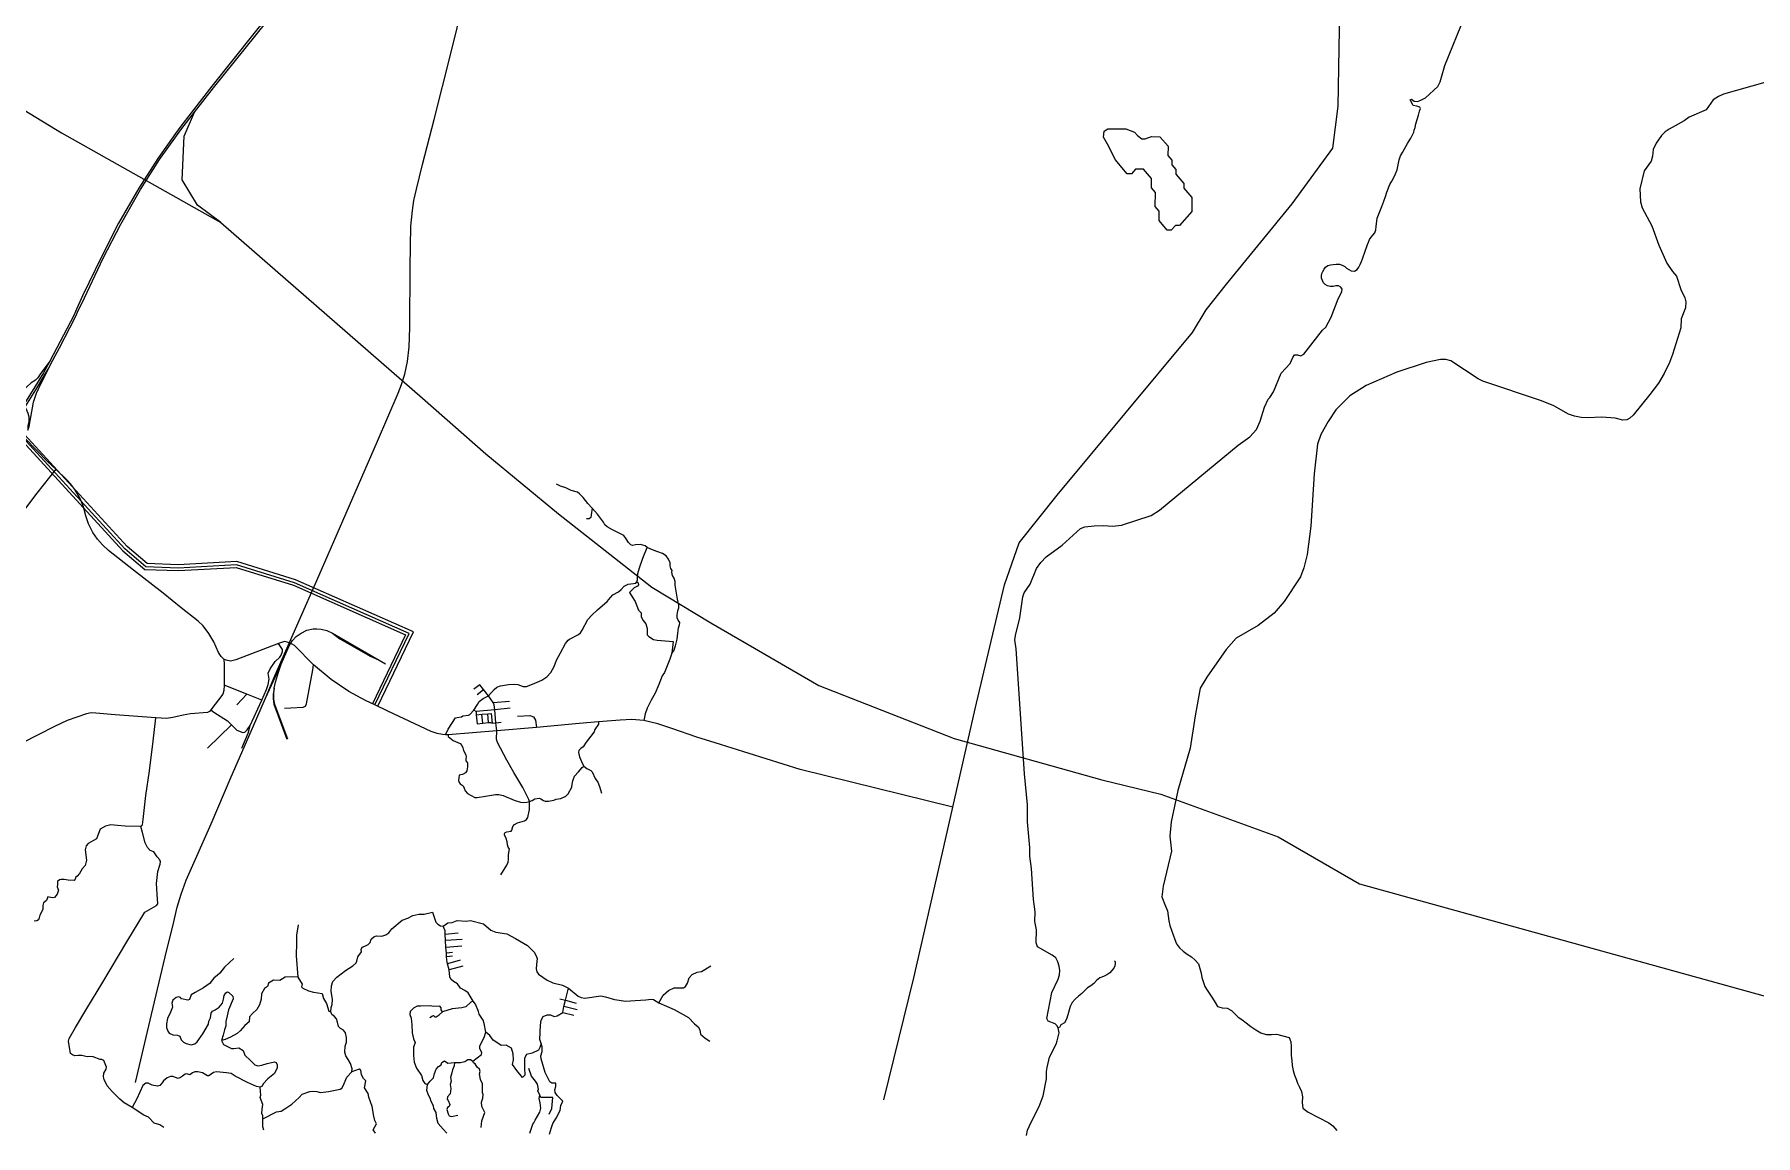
# Model space of a CAD drawing. Header units: millimetres. Extents: x 170 to 95391, y -643 to 69125.
# Drawn here: x 32269 to 43621, y -396 to 6869 of the extents above; entities that cross this region are included whole.
import ezdxf

# ---------------------------------------------------------------- set-up
doc = ezdxf.new("R2010")
doc.units = ezdxf.units.MM
for name, color, linetype in [('railways', 4, 'Continuous'), ('roads_1', 1, 'Continuous'), ('roads_2', 2, 'Continuous'), ('roads_3', 3, 'Continuous'), ('water', 7, 'Continuous')]:
    doc.layers.add(name, color=color, linetype=linetype)

msp = doc.modelspace()

# ---------------------------------------------------------------- linework, layer by layer
at = {"layer": 'railways'}
for points in [[(32935.65, -46.31), (33032.73, 364.99), (33139.75, 820.05), (33181.39, 985.92), (33211.63, 1111.5), (33237.48, 1196.12), (33270.93, 1290.48), (33434.16, 1660.15), (33567.3, 1972.36), (33714.68, 2308.7), (33792.99, 2489.23), (33854.48, 2638.18), (33999.26, 2967.02), (34146.61, 3301.63), (34325.17, 3711), (34532.88, 4185.9), (34668.01, 4502.16), (34690.07, 4559.11), (34711.23, 4628.19), (34730.04, 4710.57), (34741.97, 4808.03), (34744.69, 4936.17), (34748.49, 5336.23), (34752.53, 5603.51), (34762.02, 5707.34), (34771.15, 5773.07), (34788.88, 5849.12), (34828.96, 6012.12), (34905.1, 6308.34), (35013.25, 6733.78), (35102.45, 7090.12)], [(33792.99, 2489.23), (33896.37, 2714.14), (33949.59, 2836.07), (33971.07, 2871.26), (33995.02, 2897.32), (34027.72, 2920.08), (34064.99, 2938.06), (34107.87, 2948.03), (34132.1, 2948.19), (34159.4, 2946.51), (34197.45, 2936.4), (34234.39, 2919.51), (34542.47, 2741.69)], [(34234.39, 2919.51), (34284.54, 2881.73), (34483.95, 2766.36), (34542.47, 2741.69), (34584, 2717.84)], [(33939.58, 2220.2), (33854.17, 2448.92), (33848.55, 2483.54), (33848.01, 2508.3), (33851.55, 2555.45), (33859.15, 2594.86), (33879.9, 2662.5), (33896.37, 2714.14)], [(33851.55, 2555.45), (33844.98, 2515.51), (33844.2, 2486.41), (33849.01, 2451.49), (33934.93, 2218.71)]]:
    msp.add_lwpolyline(points, dxfattribs=at)
at = {"layer": 'roads_1'}
for points in [[(36664.65, 10872.14), (36567.36, 10601.42), (36452.65, 10287.82), (36355.32, 10069.91), (36236.37, 9853.73), (36135.94, 9690.65), (35986.71, 9487.56), (35873.97, 9349.82), (35741.64, 9211.49), (35561.61, 9036.91), (35272.61, 8764.4), (35094.67, 8577.96), (34918.44, 8375.27), (34555.81, 7929), (34266.39, 7564.2), (33942.06, 7158.73), (33716.08, 6874.64), (33438.78, 6527.84), (33235.81, 6264.74)], [(33240.72, 6247.59), (33325.27, 6355.93), (33450.34, 6516.22), (33730.97, 6867.19), (33959.86, 7154.22), (34281.81, 7558.93), (34567.51, 7915.4), (34929.86, 8365.26), (35104.85, 8564.54), (35281.87, 8749.37), (35574.41, 9027.57), (35752.2, 9199.65), (35886.11, 9342.4), (36003.27, 9481.17), (36138.3, 9667.57), (36250.94, 9844.92), (36364.97, 10054.96), (36466.15, 10277.78), (36581.74, 10597.71), (36679.54, 10866.86)], [(31571.58, 6754.68), (32448.51, 6221.13), (33498.09, 5628.53), (34828.93, 4469.3), (35246.4, 4102.28), (35725.06, 3705.98), (36341.07, 3222.26), (36730.58, 2986.82), (37441.75, 2574.04), (38335.81, 2223.22), (39310.24, 1951.74), (39699.08, 1857.95), (40471.81, 1576.09), (41009.68, 1265.58), (44772.06, 223.25), (45190.69, 30.9), (45845.79, -339.9)], [(33235.81, 6264.74), (33198.84, 6215.91)], [(33206.58, 6199.59), (33240.72, 6247.59)], [(33498.09, 5628.53), (33344.6, 5742.86), (33243.15, 5909.96), (33255.84, 6199.11), (33325.27, 6355.93)], [(33198.84, 6215.91), (33083.46, 6049.97), (32958.75, 5854.67), (32824.6, 5623.7), (32711.68, 5402.78), (32586.02, 5145.06), (32540.29, 5040.47)], [(32554.04, 5036.67), (32599.12, 5131.19), (32723.42, 5392.41), (32838.46, 5617.42), (32969.44, 5846.19), (33094.91, 6043.14), (33206.58, 6199.59)], [(32528.22, 5015.33), (32370.69, 4713.54), (32328.4, 4637.74), (32215.61, 4452.39), (32204.11, 4435.24)], [(32212.67, 4418.75), (32278.47, 4523.85), (32332.56, 4617.6), (32358.94, 4661.5), (32391.36, 4720.89), (32435.39, 4801.53), (32503.66, 4933.78), (32542.05, 5011.19)], [(32540.29, 5040.47), (32528.22, 5015.33)], [(32542.05, 5011.19), (32554.04, 5036.67)], [(32370.69, 4713.54), (32308.1, 4627.01), (32290.92, 4604.63), (32275.53, 4589.18), (32248.02, 4569.87), (32219.32, 4545.27), (32203.06, 4528.85), (32190.99, 4500.44), (32186.42, 4474.27), (32188.48, 4449.7), (32215, 4396.36), (32226.81, 4369.7), (32233.21, 4347.42), (32232.04, 4315.91), (32226.9, 4289.75), (32226.89, 4259.23)], [(32226.89, 4259.23), (32234.01, 4282.38), (32263.75, 4442.99), (32282.75, 4503.19), (32315.9, 4571.87), (32391.36, 4720.89)]]:
    msp.add_lwpolyline(points, dxfattribs=at)
at = {"layer": 'roads_2'}
for points in [[(40891.35, 5171.17), (40893.52, 5188.88), (40885.38, 5202.59), (40869.98, 5209.82), (40853.27, 5210.52), (40834.9, 5207.25), (40816.16, 5206.42), (40797.56, 5210.24), (40781.98, 5219.69), (40771.52, 5230.87), (40758.63, 5260.91), (40757.33, 5277.32), (40760.54, 5292.7), (40767.48, 5305.61), (40775.97, 5320.49), (40785.22, 5334.26), (40799.43, 5344.22), (40816.57, 5349.72), (40835.04, 5351.88), (40854.64, 5352.71), (40875.97, 5353.4), (40895.23, 5347.8), (40911.28, 5338.01), (40923.77, 5327.93), (40953.86, 5308.93), (40975.66, 5307.74), (40993.13, 5317.78), (41004.89, 5333.08), (41013.71, 5352.17), (41021.56, 5370.61), (41028.83, 5388.39), (41034.57, 5407.62), (41040.79, 5427.19), (41047.98, 5446.41), (41055.73, 5464.51), (41062.03, 5482.3), (41067.75, 5498.43), (41075.02, 5516.54), (41086.2, 5531.18), (41097.47, 5545.6), (41109.51, 5560.68), (41117.28, 5580.67), (41118.23, 5601.17), (41125.46, 5658.07), (41132.96, 5679.73), (41156.98, 5734.93), (41168.71, 5768.3), (41180.71, 5800), (41188.94, 5829.41), (41208.3, 5878.33), (41222.92, 5901.48), (41235.33, 5924.97), (41246.4, 5949.7), (41255.96, 5976.88), (41263.64, 6008.51), (41271.14, 6041.8), (41279.34, 6067.78), (41291.55, 6090.28), (41303.54, 6109.9), (41315.05, 6129.64), (41325.41, 6149.83), (41335.94, 6167.69), (41348.2, 6185.53), (41366.23, 6225.27), (41368.83, 6237.33), (41375.14, 6255.56), (41380.84, 6280.45), (41388.67, 6308.53), (41396.71, 6336.72), (41405, 6362.47), (41410.74, 6381.15), (41405.91, 6389.17), (41387.43, 6394.99), (41362.03, 6401.09), (41342.95, 6437.83), (41351.64, 6442.97), (41369.48, 6429.18), (41392.23, 6427.42), (41412.37, 6435), (41431.37, 6443.92), (41443.15, 6450.91), (41524.98, 6525.55), (41540.32, 6555.67), (41572.11, 6663.78), (41704.61, 6994.33)], [(43681.87, 6553.05), (43408.7, 6474.85), (43376.58, 6459.28), (43341.33, 6437.31), (43294.47, 6372.66), (43183.49, 6322.64), (43149.56, 6298.78), (43051.88, 6244.1), (43023.96, 6225.73), (42999.65, 6202), (42965.98, 6151.98), (42945.35, 6110.38), (42941.59, 6065.52), (42931.14, 6034.03), (42886.49, 5970.36), (42857.49, 5849.91), (42861.16, 5765.09), (42872.92, 5726.09), (42936.33, 5606.06), (42981.98, 5477.98), (43036.1, 5360.69), (43072.68, 5304.29), (43099.79, 5273.46), (43127.47, 5187.33), (43154.36, 5131.12), (43161.62, 5105.13), (43159.26, 5065.58), (43129.8, 4992.36), (43127.09, 4934.3), (43073.77, 4757.99), (43053.51, 4704.08), (43018.12, 4633.13), (42979.9, 4569.4), (42923.91, 4494.08), (42812.62, 4357.62), (42791.61, 4338.08), (42771.82, 4327.28), (42746.44, 4324.95), (42694.87, 4338.6), (42607.2, 4343.13), (42513.02, 4339.19), (42471.45, 4341.66), (42426.95, 4350.7), (42387.11, 4364.68), (42289.98, 4418.29), (42209.1, 4451.92), (41821.66, 4582.25), (41790.78, 4598.15), (41610.54, 4715.34), (41577.49, 4725.61), (41543.58, 4725.47), (41448.77, 4704.36), (41255.39, 4640.03), (41052.99, 4553.83), (40944.77, 4484.64), (40852.59, 4392.47), (40801.46, 4314.9), (40752.76, 4229), (40730.96, 4165.91), (40709.81, 3971.15), (40688.18, 3625.21), (40662.39, 3438.8), (40641.52, 3349.77), (40618.61, 3291.34), (40512.51, 3127.37), (40446.49, 3051.27), (40339.88, 2968.88), (40195.11, 2886.72), (40129.59, 2812.17), (40002.35, 2628.11), (39958.37, 2556.02), (39924.64, 2374.34), (39891.96, 2160.4), (39811.24, 1882.05), (39767.55, 1673.41), (39756.62, 1579.64), (39767.93, 1480.78), (39713.85, 1249.52), (39705.64, 1180.66)], [(39020.68, 314.84), (39012.56, 331.31), (39000.64, 341.29), (38954.86, 358.66), (38945.5, 375.81), (38979.84, 548.51), (39020.73, 637.36), (39029.06, 665.77), (39031.23, 693.9), (39027.37, 722.97), (39019.64, 750.75), (39005.94, 776.37), (38981.99, 794.87), (38884.17, 848.85), (38876.35, 876.96), (38878.08, 961.51), (38866.58, 1017.14), (38868.51, 1081.41), (38857.72, 1162.75), (38845.17, 1367.46), (38835.43, 1448.45), (38835.17, 1504.32), (38819.63, 1675.47), (38818.34, 1787.09), (38799.55, 1992.08), (38744.71, 2816.29), (38736.4, 2874.67), (38739.55, 2904.45), (38768.77, 3021.22), (38788.1, 3159.92), (38797.45, 3184.77), (38837.36, 3241.71), (38877.8, 3345.75), (38906.8, 3385.83), (38941.23, 3421.98), (39047.81, 3499.25), (39168.9, 3609.1), (39196.77, 3619.7), (39258.12, 3626.35), (39321.94, 3628.99), (39380.22, 3624.69), (39438.31, 3631.59), (39634.59, 3695.98), (39689.28, 3729.95), (40209.34, 4158.73), (40284.87, 4214.58), (40329.97, 4261.94), (40353.82, 4318.58), (40381.54, 4409.88), (40406.61, 4462.97), (40418.13, 4473.06), (40441.62, 4510.97), (40491.93, 4635.54), (40552.43, 4697.51), (40568.64, 4738.04), (40580.81, 4755.66), (40598.67, 4755.5), (40620.8, 4748.21), (40641.17, 4760), (40765.07, 4918.71), (40786.56, 4936.92), (40821.65, 5004.1), (40868.08, 5125.71), (40891.35, 5171.17)], [(32409.57, 4000.15), (32355.71, 4051.29), (32210.21, 4200.34), (32134.42, 4273.06), (31965.08, 4445.53), (31954.19, 4456.62), (31822.07, 4590.95)], [(31834.83, 4572.83), (32853.35, 3462.81), (32997.63, 3340.1), (33218.57, 3331.63), (33600, 3352.43), (33978.51, 3235.08), (34717.35, 2909.07), (34498.55, 2453.36)], [(34513.7, 2446.15), (34739.95, 2917.37), (33984.43, 3250.75), (33602.1, 3369.28), (33218.43, 3348.35), (33004.1, 3356.57), (32865.05, 3474.85), (31847.13, 4584.2)], [(34533.51, 2436.73), (34769.5, 2928.23), (33992.17, 3271.23), (33604.85, 3391.31), (33218.25, 3370.22), (33012.57, 3378.11), (32880.35, 3490.57), (31863.21, 4599.06)], [(38326.65, 1772.16), (37319.1, 2019.21), (36759.94, 2194.75), (36637.62, 2233.85), (36473.21, 2290.77), (36380.19, 2320.36), (36287.61, 2342.12), (36209.84, 2348.5), (36132.49, 2345.63), (35990.59, 2334.13), (35861.67, 2323.68), (35579.98, 2296.97), (35317.99, 2274.2), (34997.15, 2247.54), (34980.46, 2248.64), (34959.96, 2250.12), (34924.48, 2256.33), (34886.44, 2269.67), (34600.1, 2405.22), (34513.7, 2446.15), (34451.8, 2475.48), (34342.58, 2534.98), (34225.8, 2613.42), (34109.21, 2710.43), (33983.62, 2836.78), (33964.66, 2848.36), (33935.39, 2859.8), (33919.46, 2864.57), (33878.6, 2850.61), (33598.21, 2743.02), (33562.05, 2735.17), (33534.79, 2740.55), (33518.35, 2747.38), (33500.99, 2764.47), (33482.7, 2791.31), (33452.46, 2862.38), (33419.99, 2917.06), (33381.82, 2967.68), (33349.64, 2997.87), (33237.62, 3087.03), (33119.48, 3182.01), (32922.01, 3335.73), (32757.33, 3465.52), (32717.99, 3501.29), (32684.85, 3538.53), (32654.32, 3583.06), (32625.51, 3640.78), (32609.03, 3693.12), (32593.11, 3752.25), (32569.95, 3808.37), (32535.99, 3867.16), (32509.53, 3902.8), (32483.52, 3931.26), (32409.57, 4000.15), (32285.28, 3842.42), (32033.62, 3513.7)], [(33518.35, 2747.38), (33520.11, 2715.06), (33520.3, 2576.55), (33518.44, 2540.82), (33512.02, 2517.16), (33433.48, 2414.21), (33423.29, 2402.1), (33411.9, 2396.18), (33297.89, 2387.41), (33249.86, 2378.12), (33181.16, 2362.38), (33139.87, 2357.14), (33070.11, 2360.27), (32801.44, 2380.4), (32674.77, 2390.86), (32642.83, 2392.71), (32613.39, 2387.35), (32485.99, 2343.98), (32401.24, 2303.75), (32186.22, 2193.13)], [(39705.64, 1180.66), (39729.77, 1117.82), (39741.98, 1086.9), (39746.29, 1053.17), (39750.14, 1021.66), (39758.7, 990.77), (39769.57, 960.3), (39780.45, 929.84), (39791.41, 899.15), (39802.68, 869.79), (39820.41, 843.03), (39844.9, 820.2), (39872.99, 802.21), (39900.01, 782.79), (39925.78, 762.72), (39945.74, 738.16), (39955.56, 707.7), (39963.45, 676.93), (39968.27, 647.41), (39988.02, 588.71), (40004.13, 562.85), (40022.54, 537.53), (40039.6, 510.22), (40055.79, 483.25), (40072.17, 456.73), (40102.64, 446.26), (40136.65, 445.17), (40164.87, 430.62), (40185.9, 406.94), (40207.33, 386.46), (40233.23, 369.83), (40261.19, 348.41), (40291.64, 324.75), (40325.65, 301.72), (40357.66, 281.49), (40392.36, 271.42), (40428.98, 272.09), (40460.22, 273.36), (40544.59, 250.66), (40555.11, 222.86), (40557.62, 192.69), (40557.65, 163.43), (40558.91, 132.72), (40561.5, 99.45), (40565.53, 66.38), (40571.77, 33.52), (40579.95, 2.86), (40589.9, -24.38), (40600.14, -49.86), (40612.12, -75.57), (40626.66, -104.29), (40632.98, -139.48), (40630.63, -177.03), (40635.18, -215.42)], [(38811.33, -395.58), (38819.15, -360.18), (38844.56, -303.22), (38896.02, -203.72), (38923.1, -132.26), (38944.58, -21.84), (38943.49, 28.26), (38947.66, 53.16), (38964.04, 121.17), (39008.55, 207.44), (39015.3, 230.32), (39027.87, 281.96), (39020.68, 314.84)], [(40635.18, -215.42), (40670.32, -241.56), (40806.16, -312.15), (40831.74, -331.77), (40859.54, -361.61)]]:
    msp.add_lwpolyline(points, dxfattribs=at)
at = {"layer": 'roads_3'}
for points in [[(37872.4, -160.66), (38069.53, 645.98), (38267.16, 1509.99), (38326.65, 1772.16), (38473.43, 2419.01), (38666.46, 3237.81), (38763.83, 3515.89), (39014.07, 3829.5), (39908.13, 4902.34), (39998.11, 5051.25), (40131.58, 5222.33), (40565.05, 5751.66), (40832.15, 6118.42), (40867.63, 6397), (40901.12, 8299.61)], [(36474.22, 2786.58), (36486.75, 2802.87), (36496.85, 2835.6), (36509.12, 2880.1), (36513.61, 2920.07), (36516.5, 2953.37), (36523.4, 2974.85), (36525.59, 2988.67), (36515.44, 3005.69), (36508.88, 3020.63), (36507.51, 3039.23), (36512.92, 3066.74), (36518.77, 3086.83), (36518.93, 3104.12), (36509.52, 3144.21), (36495.95, 3236.28), (36496.17, 3260.25), (36488.13, 3282.5), (36478.5, 3299.9), (36473.54, 3320.59), (36475.2, 3333.26), (36467.08, 3346.28), (36462.08, 3362.74), (36462.78, 3382.61), (36452.18, 3406.81), (36435.38, 3429.02), (36412.33, 3444.75), (36373.81, 3458.83), (36335.29, 3473.54), (36310.06, 3484.01), (36296.84, 3495.45), (36267.55, 3504.94), (36233.52, 3502.7), (36214.92, 3497.74), (36202.08, 3502.48), (36186.76, 3518.01), (36172.54, 3540.71), (36155.75, 3563.43), (36131.13, 3576.1), (36082.4, 3601.04), (36046.5, 3619.84), (36031.17, 3634.86), (36023.09, 3652.49), (35983.38, 3704.53), (35948.7, 3742.81), (35919.61, 3774.36), (35888.04, 3814.66), (35865.06, 3837.95), (35851.25, 3848.46), (35809.09, 3859.63), (35774.73, 3877.26), (35739.15, 3888.91), (35713.64, 3902.96)], [(35948.7, 3742.81), (35941.6, 3700.83), (35939.37, 3682.51), (35928.46, 3673.25), (35909.89, 3672.41)], [(34980.46, 2248.64), (34997.42, 2286.56), (35046.56, 2359.44), (35058.44, 2361.89), (35085.29, 2366.89), (35095.66, 2372.82), (35131.26, 2377.23), (35141.12, 2383.29), (35167.16, 2411.64), (35191.73, 2448.85), (35202.74, 2468.24), (35228.69, 2487.09), (35264.43, 2505.22), (35301.43, 2547.95), (35319.1, 2563.69), (35343.93, 2572.55), (35395.55, 2581.42), (35438.36, 2583.45), (35457.4, 2580.33), (35491.81, 2567.57), (35513.98, 2567.36), (35553.81, 2582.89), (35614.88, 2609.1), (35648.08, 2631.87), (35675.15, 2660.34), (35696.14, 2699.5), (35713.54, 2740.88), (35739.23, 2788.46), (35772.81, 2850.72), (35789.01, 2873.64), (35798.34, 2879.7), (35857.39, 2910.95), (35870.89, 2921.59), (35882.4, 2939.43), (35919.15, 3010.25), (35944.66, 3038.34), (35983.65, 3072.86), (36046.53, 3128.04), (36067.91, 3154.63), (36085.07, 3171.27), (36120.84, 3192.6), (36137.99, 3207.69), (36159.83, 3229.03), (36184.7, 3242.64), (36220.81, 3245.9), (36235.28, 3249.98), (36242.04, 3257.49), (36245.78, 3270.28), (36248.74, 3311.79), (36259.93, 3350.15), (36281.12, 3413.16), (36310.06, 3484.01)], [(36242.04, 3257.49), (36251.78, 3250.22), (36253.21, 3238.54), (36247.44, 3228.72), (36225.69, 3217.76), (36192.95, 3188.2), (36212.27, 3159.81), (36230.54, 3128.37), (36254.21, 3070.19), (36271.07, 3054.14), (36271.33, 3026.44), (36283.47, 3002.73), (36302.86, 2980.62), (36311.34, 2950.16), (36310.94, 2908.11), (36321.14, 2897.25), (36352.4, 2876.95), (36377.11, 2873.64), (36482.16, 2863.56), (36474.22, 2786.58), (36460.97, 2746.83), (36424.59, 2658.96), (36410.47, 2637.93), (36387.25, 2579.81), (36364.03, 2522.97), (36337.33, 2477.06), (36311.06, 2425.13), (36296.79, 2386.66), (36287.61, 2342.12)], [(33433.48, 2414.21), (33452.64, 2398.74), (33541.77, 2341.09), (33569.87, 2314.02), (33604.59, 2279.84), (33643.62, 2264.2), (33658.06, 2264.96), (33672.64, 2280.85), (33692.51, 2310.92), (33768.58, 2476.18), (33799.93, 2547.23), (33811.08, 2581.09), (33816.58, 2616.31), (33810.16, 2654.63), (33823.4, 2683.94), (33857.37, 2732.34), (33887.02, 2760.77), (33897.45, 2772.97), (33905.93, 2797.13), (33904.51, 2810.35), (33878.6, 2850.61)], [(33919.36, 2423.5), (33960.63, 2426.83), (34041.07, 2430.16), (34056.09, 2437.07), (34063.98, 2453.92), (34104.77, 2677.66), (34109.21, 2710.43)], [(33768.58, 2476.18), (33670.74, 2515.7), (33520.3, 2576.55)], [(33604.12, 2446.53), (33670.74, 2515.7)], [(35345.04, 1324.68), (35384.3, 1387.91), (35393.25, 1408.35), (35395.48, 1425.76), (35396.81, 1457.55), (35401.2, 1485.32), (35402.32, 1494.02), (35394.18, 1506.82), (35388.65, 1521.84), (35386.79, 1542.28), (35380.28, 1563.38), (35369.18, 1588.1), (35368.74, 1596.3), (35373.45, 1603.96), (35384.33, 1608.98), (35412.7, 1612.3), (35418.45, 1620.05), (35423.82, 1642.98), (35435.3, 1657.84), (35454.47, 1667.41), (35500.48, 1681.74), (35514.47, 1689.82), (35522.85, 1703.08), (35533.64, 1754.78), (35534.67, 1809.14), (35529.64, 1822.63), (35490.68, 1900.95), (35431.83, 2000.37), (35383.98, 2080.83), (35322.87, 2198.35), (35317.41, 2220.07), (35317.99, 2274.2), (35312.76, 2328.33), (35305.32, 2413.41), (35300.98, 2445.25), (35294.71, 2460.8), (35264.43, 2505.22), (35232.07, 2546.84), (35207.9, 2577.94), (35167.95, 2550.11)], [(35188.74, 2513.5), (35232.07, 2546.84)], [(35407.99, 2423.73), (35305.32, 2413.41), (35181.93, 2401.29), (35167.16, 2411.64)], [(35181.93, 2401.29), (35183.7, 2381.38), (35188.98, 2321.68), (35225.69, 2325.34), (35263.93, 2329.16), (35276.47, 2330.42), (35288.77, 2326.38), (35312.76, 2328.33), (35347.84, 2331.59)], [(35183.7, 2381.38), (35221.04, 2384.27), (35259.67, 2387.26), (35282.4, 2389.01), (35288.77, 2326.38)], [(35225.69, 2325.34), (35221.04, 2384.27)], [(35263.93, 2329.16), (35259.67, 2387.26)], [(35294.71, 2460.8), (35403.28, 2471.46)], [(33122.29, -341.64), (33096.83, -324.8), (33059.57, -314.33), (33020.99, -274.33), (32990.59, -260.7), (32914.75, -210.39), (32861.24, -179.24), (32831.57, -155.36), (32781.53, -105.11), (32748.91, -66.33), (32730.41, -25.98), (32724.74, -7.09), (32727.03, 16.99), (32743.26, 43), (32744.94, 56.83), (32727.84, 100.6), (32715, 106.37), (32702.64, 106.49), (32657.61, 122.98), (32632.36, 125.27), (32617.39, 123.89), (32582.94, 132.42), (32558.53, 133.53), (32536.34, 130.67), (32520.93, 136.46), (32507.63, 146.34), (32494.48, 226.47), (32497.75, 244.9), (32540.72, 316.82), (32615.14, 442.28), (32713.31, 605.16), (32879.75, 882.93), (32997.63, 1077.74), (33074.35, 1122.14), (33083.73, 1132.82), (33079.72, 1198), (33075.23, 1267.29), (33083.74, 1347.23), (33099.32, 1394.96), (33101.03, 1411.36), (33096.34, 1424.56), (33079.68, 1443.36), (33057.32, 1476.41), (33031.97, 1485.19), (33014.12, 1504.86), (32999.13, 1536.47), (32981.04, 1603.14), (32970.17, 1644.45), (32982.58, 1654.97), (32986.51, 1688.79), (33005.07, 1848.64), (33028.79, 2009.94), (33053.38, 2207.18), (33070.11, 2360.27)], [(33569.87, 2314.02), (33410.15, 2161.3)], [(33637.47, 2161.04), (33679.64, 2258.59), (33692.51, 2310.92)], [(35454.39, 2370.98), (35536.4, 2376.36), (35561.05, 2366.38), (35574.25, 2345.74), (35579.98, 2296.97)], [(35990.59, 2334.13), (35988.94, 2318.25), (35964.38, 2282.58), (35960.64, 2268.77), (35939.23, 2239.23), (35907.93, 2199.51), (35888.05, 2168.41), (35872.49, 2158.81), (35860.01, 2146.1), (35856.79, 2132.8), (35863.73, 2104.14), (35884.93, 2056.25), (35892.01, 2041.82), (35911.97, 2026.25), (35938.66, 2013.68), (35947.84, 2003.21), (35967.03, 1960.97), (35985.36, 1936.69), (35995.92, 1908.39), (36009.65, 1863.54)], [(34997.15, 2247.54), (34999.02, 2237.43), (35031.24, 2211.87), (35076.41, 2190.55), (35088.15, 2178.13), (35095.74, 2162.67), (35099.7, 2145.58), (35115.4, 2116.32), (35117.33, 2102.84), (35113.6, 2090.18), (35115.54, 2077.85), (35124.69, 2063.92), (35125.46, 2036.6), (35121.63, 2011.64), (35112.73, 1997.74), (35093.56, 1987.15), (35070.3, 1981.22), (35066.88, 1946.5), (35070.38, 1934.03), (35078.01, 1924.21), (35095.94, 1911.86), (35103.53, 1896.4), (35109.54, 1878.39), (35124.85, 1862.25), (35150.5, 1848.67), (35173.04, 1834.6), (35190.06, 1835.06), (35243.24, 1844.3), (35309.32, 1854.96), (35332.51, 1854.74), (35359.78, 1848.84), (35432.68, 1816.77), (35474.83, 1804.17), (35491.81, 1800.93), (35517.6, 1803.14), (35534.67, 1809.14), (35552.77, 1815.23), (35569.35, 1825.33), (35598.28, 1830.7), (35610.09, 1826.89), (35626.48, 1815.45), (35637.26, 1810.23), (35659.95, 1811.55), (35694.53, 1816.35), (35711.11, 1824.41), (35742.08, 1829.35), (35773.66, 1843.82), (35789.27, 1858.66), (35813.41, 1903.95), (35816.66, 1922.38), (35819.46, 1945.43), (35831.08, 1974.68), (35858.16, 2004.56), (35882.66, 2033.18), (35892.01, 2041.82)], [(32970.17, 1644.45), (32866.98, 1644.74), (32816.72, 1650.56), (32773.26, 1654.88), (32739.14, 1644.95), (32702.87, 1625.81), (32678.75, 1562.65), (32623.8, 1531.37), (32611.28, 1515.08), (32604.85, 1490.52), (32613.25, 1421.5), (32604.66, 1385.69), (32585.07, 1364.54), (32567.03, 1332.71), (32552.26, 1316.59), (32542.19, 1309.41), (32538.62, 1297.2), (32530.98, 1288.09), (32491.35, 1289.33), (32466.35, 1294.39), (32444.52, 1294.93), (32435.72, 1290.92), (32422.22, 1281.82), (32420.48, 1261.31), (32418.95, 1244.58), (32428.02, 1222.95), (32418.32, 1198.24), (32402.63, 1174.8), (32386.62, 1172.39), (32358.86, 1180.35), (32349.35, 1155.82), (32328.24, 1140.82), (32324.97, 1122.38), (32324.53, 1096.05), (32305.8, 1059.48), (32300.3, 1041.91), (32296.04, 1028.62), (32285.83, 1020.68), (32267.59, 1018.12)], [(33774.86, -286.01), (33865.71, -239.53), (33897.54, -234.86), (33920.55, -220.05), (33967.59, -187.82), (34015.1, -144.51), (34035.76, -122.29), (34085.08, -105.68), (34108.64, -102.98), (34131.82, -105.25), (34156.51, -111.13), (34208.3, -105.31), (34285.09, -89.28), (34297.54, -81.69), (34304.9, -67.4), (34329.16, -9.15), (34363.7, 25.04), (34365.25, 44.88), (34354.25, 80.38), (34338.52, 106.69), (34322.24, 130.44), (34316.8, 154.1), (34319.24, 193.55), (34327.24, 221.69), (34328.22, 251.09), (34321.63, 282.78), (34307.36, 300.36), (34288.57, 311.49), (34274.09, 324.78), (34268.17, 352.55), (34261.67, 375.17), (34249.45, 390.69), (34231.02, 403.69), (34224.67, 421.88), (34227.34, 449.88), (34233.19, 469.32), (34235.05, 501.62), (34226.3, 558.13), (34228.69, 591.96), (34237.9, 620.27), (34263.77, 648.57), (34320.58, 694.37), (34368.63, 724.51), (34391.5, 744.81), (34396.76, 755.53), (34401.93, 784.11), (34427.43, 816.98), (34423.79, 832.74), (34431.85, 848.22), (34448.41, 854.23), (34471.53, 865.62), (34484.54, 878.83), (34490.93, 899.3), (34508.62, 916.57), (34525.34, 921.72), (34560.73, 920.69), (34587.1, 929.67), (34607.33, 942.31), (34626.84, 969.49), (34693.7, 1026.12), (34731.64, 1039.79), (34764.27, 1055.37), (34803.88, 1065.59), (34840.48, 1066.28), (34894.72, 1078.07), (34916.44, 1011.36), (34929.03, 998.75), (34948, 987.8), (34965.52, 987.12), (34995.61, 1007.35), (35024.69, 1010.34), (35056.6, 1023.71), (35116.87, 1019.03), (35145.27, 1023.38), (35231.15, 1002.06), (35279.9, 959.71), (35311.58, 947.43), (35384.67, 935.97), (35441.78, 904.84), (35522.11, 858.77), (35566.03, 815.26), (35576.67, 795.66), (35584.7, 772.51), (35579.68, 732.55), (35578.9, 704.86), (35583.53, 683.96), (35594.04, 669.32), (35650.37, 628.78), (35688.36, 612), (35752.41, 597.5), (35791.14, 577.7), (35855.27, 524.95), (35876.13, 514.84), (35898.79, 512.05), (36004.6, 525.42), (36035.49, 520.52), (36095.64, 503.03), (36169.76, 491.05), (36231.17, 496.63), (36300.8, 500.09), (36336.07, 504.55), (36352.9, 503.19), (36387.75, 480.8), (36488.89, 436.26), (36548.37, 402.36), (36583.96, 383.23), (36622.56, 341.15), (36646.08, 320.92), (36656.92, 302.01), (36661.63, 274.6), (36692.32, 247.13), (36723.06, 226.33)], [(34008.27, 994.68), (33998.53, 926.74), (33997.38, 879.38), (33995.49, 789.63), (34006.19, 650.18), (34035.14, 604.25), (34030.16, 586.68), (34038.49, 577.03), (34077.33, 560.06), (34110.76, 551.02), (34167.02, 542.13), (34176.34, 509.37), (34196.3, 474.98), (34211.63, 425.93), (34224.67, 421.88)], [(34989.19, -379.13), (34965.38, -354.13), (34931.7, -316.87), (34922.57, -282.57), (34919, -243.91), (34902.56, -217.74), (34901.36, -200.13), (34886.18, -169.72), (34878.47, -147.75), (34868.33, -129.7), (34856.45, -97.62), (34860.76, -58.83), (34879.53, -35.93), (34900.54, -14.93), (34908.87, 13.56), (34919.98, 42.69), (34933.55, 60.52), (34952.92, 72.29), (34955.97, 86.99), (34973.09, 97.6), (34996.83, 81.62), (35039.67, 87.37), (35079.36, 85.97), (35108.3, 92.88), (35128.01, 105.52), (35145.02, 105.36), (35159.89, 96.5), (35218.38, 140.42), (35219.19, 152.87), (35207.38, 176.95), (35207.05, 196.41), (35236.1, 250.7), (35245.73, 287.03), (35236.46, 344.05), (35227.9, 365.17), (35202.84, 405.75), (35199.07, 423.41), (35177.34, 470.81), (35163.44, 491.79), (35130.12, 547.17), (35108.41, 561.04), (35079.18, 576.72), (35060.55, 605.28), (35032.87, 621.44), (35015.82, 636.3), (35008.93, 652.45), (35005.78, 697.29), (34993.8, 736.51), (34990.58, 747.85), (34988.02, 784.04), (34986.28, 808.57), (34983.52, 847.58), (34980.4, 891.72), (34977.39, 934.18), (34979.14, 955.7), (34965.52, 987.12)], [(34977.39, 934.18), (35064.77, 941.74)], [(35090.47, 898.23), (34980.4, 891.72)], [(34983.52, 847.58), (35087.49, 855.68)], [(35026.24, 811.63), (34986.28, 808.57)], [(33584.11, 771.69), (33556.03, 746.82), (33522.56, 715.68), (33492.27, 676.47), (33477.38, 662.42), (33452.43, 642.15), (33435.72, 620.25), (33427.38, 609.56), (33384.11, 579.53), (33329.16, 547.74), (33302.9, 532.78), (33291.08, 501.94), (33281.77, 497.41), (33239.06, 507.06), (33231.92, 514.82), (33220.3, 520.24), (33204.08, 515.09), (33182.77, 496.83), (33176.4, 477.9), (33179.43, 451.9), (33166.73, 418.67), (33147.25, 376.79), (33141.07, 341.8), (33140.84, 318.2), (33150.06, 293.66), (33157.67, 280.26), (33182.12, 268.56), (33212, 266.21), (33227.59, 260.61), (33238.02, 237.24), (33253.32, 220.67), (33270.94, 210.94), (33303.35, 202.93), (33327.97, 208.67), (33343.22, 222.05), (33379.65, 275.37), (33416.52, 339.32), (33419.64, 360.14), (33430.66, 380.56), (33434.06, 412.33), (33443.64, 425.25), (33460.74, 433.29), (33487.53, 450.81), (33509.12, 479), (33517.42, 503.36), (33521.46, 529.66), (33532.46, 546.99), (33541.79, 553.06), (33552.4, 549.18), (33578.97, 523.28), (33580.36, 507.36), (33549.24, 433.8), (33540.79, 394.56), (33530.98, 358.05), (33532.25, 328.28), (33523.73, 301.18), (33513.79, 266.57), (33502.12, 232.83), (33516.81, 205.5), (33569.14, 179.34), (33585.46, 179.03), (33617.13, 183), (33646.68, 165.11), (33657.4, 135.42), (33695.2, 99.65), (33723.3, 72.2), (33742.12, 64.17), (33769.67, 68.67), (33804.65, 79.47), (33852.2, 91.85), (33864.52, 85.57), (33870.04, 70.64), (33870.36, 50.63), (33851.97, 13.36), (33807.81, -21.62), (33778.61, -55.19), (33772.28, -70.02), (33757.97, -76.39), (33734.13, -71.19), (33675.08, -45.3), (33592.48, -3.14), (33567.55, 13.15), (33535.12, 19.11), (33469.53, 25.74), (33451.1, 20.94), (33419.77, -2), (33410.68, -0.73), (33378.21, 18.41), (33347.51, 24.5), (33326.38, 24.7), (33311.18, 18.03), (33294.05, 5.88), (33275.03, 12.22), (33262.81, 8.93), (33245.68, -3.25), (33233.22, -12.36), (33216.48, -18), (33181.22, -4.68), (33167.09, -6.75), (33145.55, -14.08), (33121.47, -34.01), (33112.06, -46.74), (33096.92, -66.09), (33082.12, -68.88), (33046.43, -62.52), (33020.26, -49.97), (33003.76, -50.32), (32984.2, -65.36), (32945.53, -153.9), (32914.75, -210.39)], [(35027.04, 787.52), (34988.02, 784.04)], [(35076.79, 760.89), (34993.8, 736.51)], [(35094.99, 721.72), (35005.78, 697.29)], [(36387.75, 480.8), (36416.75, 531.5), (36450.88, 561.26), (36489.7, 578.86), (36550.21, 580.01), (36564.03, 588.43), (36577.65, 610.87), (36587.23, 644.12), (36607.55, 667.52), (36641.2, 681.57), (36668.23, 686.63), (36730.79, 724.85)], [(39391.12, 756.58), (39395.62, 754.21), (39397.8, 750.75), (39397.89, 739.56), (39395.26, 725.4), (39388.01, 709.61), (39362.82, 677.37), (39342.81, 664.47), (39320.23, 653.81), (39295.45, 644.95), (39274.64, 627.96), (39256.2, 608.84), (39236.17, 593.06), (39215.57, 579.29), (39196.57, 561.17), (39176.22, 542.51), (39155.2, 523.86), (39133.69, 504.33), (39113.02, 482.91), (39100.67, 456.42), (39084.8, 401.59), (39076.27, 372.85), (39062.59, 347.82), (39039.02, 334.4), (39029.35, 317.31), (39020.68, 314.84)], [(34006.19, 650.18), (33973.04, 652.89), (33924.03, 649.24), (33887.93, 628.23), (33847.03, 629.97), (33814.04, 610.98), (33806.1, 589), (33785.68, 575.68), (33766.95, 538.59), (33764.88, 503.54), (33754.74, 466.71), (33735.88, 435.6), (33707.8, 410.22), (33688.5, 386.81), (33684.58, 354.53), (33657.55, 331.7), (33625.37, 295.13), (33607.55, 278.32), (33561.62, 254.83), (33526.93, 238.75), (33502.12, 232.83)], [(35754.58, 417.48), (35760.62, 456.41), (35771.19, 498.39), (35791.14, 577.7)], [(35163.44, 491.79), (35146.53, 483.92), (35115.66, 453.77), (35088.96, 446.5), (35024.46, 441.47), (34960.17, 421.9), (34952.74, 434.97), (34952.15, 446.59), (34943.69, 459.16), (34903.27, 455.78), (34877.54, 460.64), (34818.22, 457.61), (34793.48, 457.85), (34768.79, 444.91), (34747.78, 423.39), (34745.02, 403.93), (34754.76, 378.88), (34758.79, 334.03), (34761.06, 282.38), (34769.79, 243.13), (34780.05, 218.07), (34770.29, 187.21), (34770.28, 131.84), (34773.65, 88.35), (34788.24, 49.74), (34822.14, 1.04), (34830.78, -31.21), (34845.02, -52.37), (34860.76, -58.83)], [(35733.77, 507.45), (35771.19, 498.39), (35842.28, 478.73)], [(35849.07, 433.01), (35760.62, 456.41)], [(34876.8, 382.68), (34894.45, 395.33), (34900.83, 397.5), (34909.83, 386.97), (34918.08, 387.41), (34937.81, 401.58), (34960.17, 421.9)], [(35666.08, -387.05), (35680.43, -342.55), (35687.37, -316.46), (35710.03, -281.37), (35736.32, -229.55), (35741.59, -196.93), (35753.72, -168.82), (35716.62, -130.87), (35703.74, -110.9), (35701.51, -93.29), (35709.25, -71.97), (35708.1, -49.74), (35682.33, -48.98), (35668.81, -41.83), (35638.65, 20.68), (35612.49, 110.03), (35608.23, 131.25), (35619.14, 158.78), (35617.37, 188.95), (35612.09, 212.27), (35602.88, 238.35), (35606.33, 332.18), (35611.82, 366.5), (35624.58, 389.13), (35651.32, 401.01), (35673.15, 400.99), (35696.59, 390.84), (35717.43, 394.41), (35754.58, 417.48), (35826.58, 397.83)], [(35612.09, 212.27), (35602.9, 186.02), (35594.66, 167.81), (35552.02, 149.07), (35514.29, 138.65), (35500.66, 114.17), (35500.53, 51.52), (35503.5, 2.02), (35488.31, -11.25), (35451.62, 33.73), (35423.45, 72.82), (35429.94, 105.08), (35427.22, 144.6), (35415.71, 181.11), (35381.02, 200.6), (35347.3, 198.68), (35331.94, 209.09), (35295.05, 234.57), (35273.68, 264.01), (35245.73, 287.03)], [(34518.13, -379.64), (34504.41, -358.48), (34525.42, -317.64), (34514.29, -295.47), (34507.67, -267.35), (34496.08, -204.5), (34474.5, -141.71), (34470.94, -118.23), (34446.55, -80.55), (34454.2, -34.97), (34440.1, -19.29), (34427.27, 6.33), (34421.36, 35.62), (34410.59, 42.4), (34363.7, 25.04)], [(35039.67, 87.37), (35038.25, 65.17), (35026.66, 39.12), (35022.53, 18.28), (35014.31, -13.08), (35017.89, -35.54), (35012, -59.6), (35015.88, -84.76), (35011.23, -120.78), (34994.04, -140.63), (34991.84, -154.46), (34998.97, -163.76), (35009.2, -191.41), (35003.92, -203.67), (34994.4, -210.92), (34990.34, -223.04), (34997.61, -253.01), (35005.75, -264.89), (35021.16, -270.16), (35060.95, -261.3)], [(35215.89, -341.26), (35221.12, -299.09), (35239.5, -244.02), (35220.81, -203.31), (35216.95, -175.05), (35225.96, -148.47), (35228.25, -124.88), (35224.24, -113.05), (35224.26, -75.45), (35223.77, -53.54), (35211.33, -24.54), (35204.8, 12.81), (35208.55, 27.65), (35205.61, 43.59), (35190.26, 56.55), (35176.73, 78.38), (35164.4, 83.63), (35159.89, 96.5)], [(35665.28, -253.16), (35682.81, -217.26), (35688.47, -143.58), (35609.26, -144.22), (35601.89, -128.66), (35588.52, -100.43), (35593.61, -89.35), (35586.18, -55.93), (35575.02, -36.85), (35547.51, -2.73), (35529.42, 47.72)], [(33781.49, -358.74), (33774.81, -338.8), (33774.86, -286.01), (33775.06, -264.47), (33769.02, -249.54), (33771.35, -221.85), (33774.75, -190.07), (33757.14, -143.74), (33761.93, -127.88), (33757.97, -76.39)], [(35535.71, -379.67), (35556.03, -320.71), (35563.34, -311.55), (35572.61, -293.32), (35601.97, -241.27), (35608.92, -215.69), (35604.1, -179.22), (35598.18, -151.98), (35601.89, -128.66)]]:
    msp.add_lwpolyline(points, dxfattribs=at)
at = {"layer": 'water'}
msp.add_lwpolyline([(39346.47, 6145.6), (39320.67, 6191.46), (39325.31, 6230.43), (39349.03, 6246.38), (39445.52, 6247.09), (39466.91, 6246.9), (39523.77, 6224.89), (39544.98, 6203.21), (39573.31, 6181.46), (39594.7, 6181.27), (39637.62, 6195.21), (39692.83, 6194.71), (39745.62, 6132.65), (39745.07, 6071.09), (39771.47, 6040.06), (39771.19, 6009.28), (39797.59, 5978.25), (39797.32, 5947.47), (39850.12, 5885.42), (39849.85, 5854.63), (39902.64, 5792.58), (39901.81, 5700.22), (39820.94, 5608.6), (39794.26, 5608.84), (39767.3, 5578.29), (39740.61, 5578.53), (39687.81, 5640.59), (39688.37, 5702.15), (39661.97, 5733.18), (39662.8, 5825.53), (39636.4, 5856.56), (39636.96, 5918.13), (39584.16, 5980.18), (39530.8, 5980.66), (39503.84, 5950.13), (39477.17, 5950.37), (39397.96, 6043.45), (39371.67, 6099.43), (39346.47, 6145.6)], close=True, dxfattribs=at)

doc.saveas('drawing.dxf')
